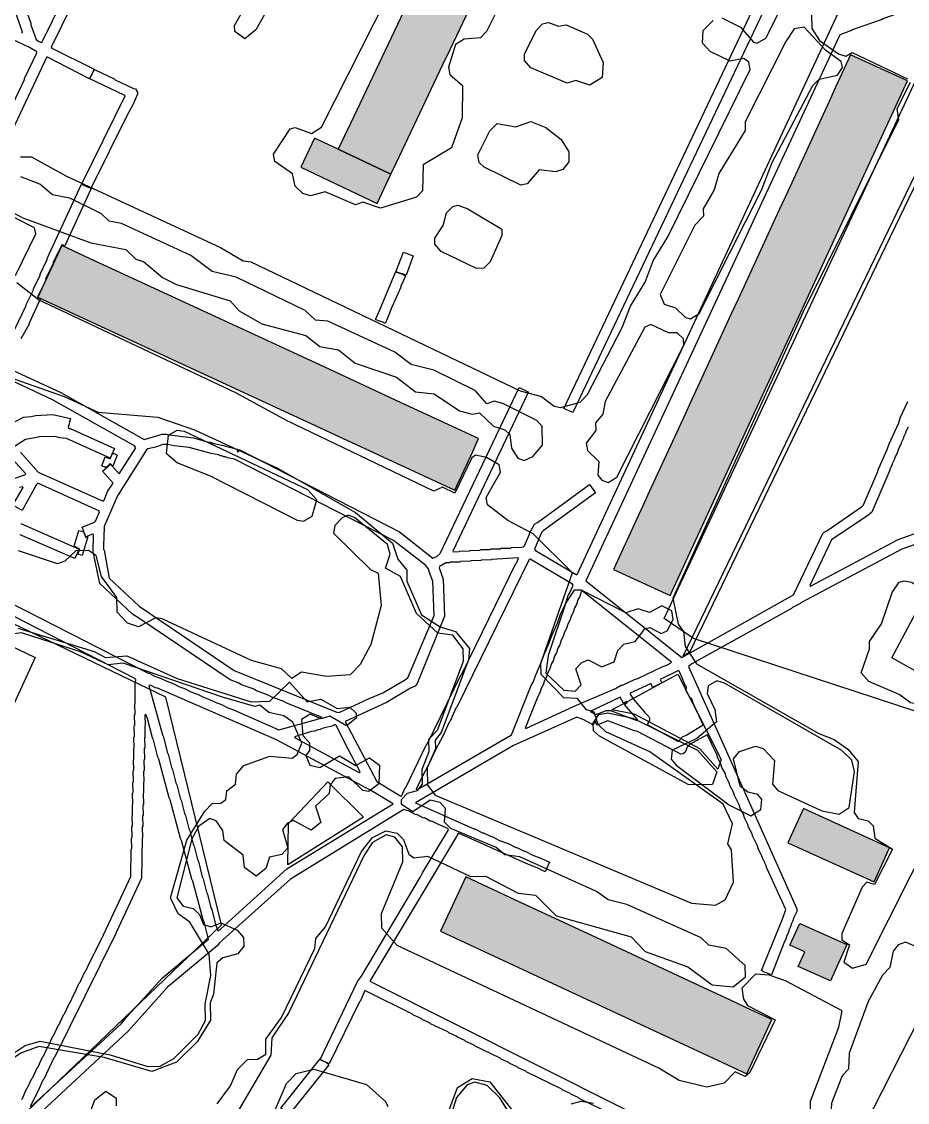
# Model space of a CAD drawing. Extents: x 1764 to 2708, y -3066 to -2278.
# Drawn here: x 2324.5 to 2502.2, y -2846.7 to -2629.7 of the extents above; entities that cross this region are included whole.
import ezdxf

# ---------------------------------------------------------------- set-up
doc = ezdxf.new("R2010")
doc.units = 0
for name, color, linetype in [('DOR_DOROZHKA', 40, 'CONTINUOUS'), ('DOR_LESTNICA', 6, 'CONTINUOUS'), ('DOR_TROPA_GRUNT', 42, 'CONTINUOUS'), ('PL_DETSKAYA', 1, 'CONTINUOUS'), ('ZDANIYA', 250, 'CONTINUOUS'), ('ZDANIYA_OSM_DOP', 250, 'CONTINUOUS'), ('ZDANIYA_OSM_DOP_ZALIVKA', 252, 'CONTINUOUS'), ('ZDANIYA_ZALIVKA', 251, 'CONTINUOUS'), ('ZEL_LES_DREVESNYE', 94, 'CONTINUOUS'), ('ZEL_SPUTNIK_DOP', 40, 'CONTINUOUS'), ('ZEL_YANDEX_SHEMA', 92, 'CONTINUOUS')]:
    doc.layers.add(name, color=color, linetype=linetype)

msp = doc.modelspace()

# ---------------------------------------------------------------- linework, layer by layer
at = {"layer": 'DOR_DOROZHKA'}
for points in [[(2323.862, -2623.386), (2326.302, -2630.038), (2326.308, -2630.338), (2327.371, -2633.318), (2327.879, -2633.707), (2328.484, -2633.895), (2349.886, -2590.327), (2346.548, -2588.595), (2342.81, -2586.872), (2342.606, -2586.676), (2338.666, -2584.858), (2338.462, -2584.662), (2334.522, -2582.843), (2334.318, -2582.647), (2330.378, -2580.828), (2330.174, -2580.633), (2306.018, -2568.93)], [(2321.743, -2699.268), (2332.35, -2704.15), (2349.056, -2713.606), (2352.635, -2712.531), (2353.535, -2712.512), (2353.637, -2712.61), (2358.954, -2713.3), (2361.671, -2714.043), (2362.373, -2714.129), (2362.778, -2714.32), (2364.988, -2714.775), (2365.392, -2714.966), (2367.805, -2715.516), (2367.711, -2715.818), (2367.818, -2716.116), (2368.107, -2715.61), (2400.268, -2732.148), (2406.981, -2737.411), (2407.873, -2736.992), (2408.463, -2736.479), (2424.275, -2703.133), (2425.994, -2703.997), (2426.099, -2704.195), (2410.955, -2736.027), (2411.057, -2736.125), (2412.257, -2736.1), (2412.355, -2735.998), (2414.355, -2735.956), (2414.453, -2735.854), (2416.453, -2735.812), (2416.551, -2735.71), (2418.451, -2735.671), (2418.549, -2735.568), (2420.549, -2735.527), (2420.647, -2735.425), (2422.647, -2735.383), (2422.745, -2735.281), (2424.745, -2735.239), (2425.143, -2735.131), (2425.339, -2734.927), (2426.391, -2732.603), (2426.387, -2732.403), (2427.349, -2730.582), (2427.943, -2730.27), (2438.389, -2722.648), (2439.625, -2724.323), (2429.079, -2731.947), (2428.785, -2732.253), (2427.354, -2735.585), (2427.56, -2735.881), (2435.765, -2740.712), (2435.965, -2740.708), (2502.991, -2596.438)], [(2324.442, -2631.978), (2324.639, -2631.874), (2315.915, -2606.943)], [(2336.64, -2622.019), (2330.405, -2634.855), (2330.509, -2635.053), (2338.899, -2639.18), (2339.001, -2639.278), (2338.041, -2641.199), (2329.544, -2636.774), (2316.033, -2665.37)], [(2503.329, -2627.046), (2497.468, -2629.069), (2497.173, -2629.276), (2491.312, -2631.299), (2491.016, -2631.505), (2488.632, -2632.355), (2437.692, -2741.973), (2456.923, -2757.379), (2479.372, -2744.805), (2485.218, -2732.477), (2485.512, -2732.171), (2486.008, -2731.96), (2493.01, -2727.112), (2493.402, -2726.703), (2496.264, -2720.04), (2496.26, -2719.84), (2498.173, -2715.598), (2498.55, -2714.49), (2500.462, -2710.248), (2500.839, -2709.14), (2502.275, -2706.008)], [(2322.065, -2647.535), (2325.038, -2641.37), (2325.033, -2641.17), (2327.527, -2636.016), (2327.523, -2635.816), (2326.004, -2634.947), (2319.133, -2631.689)], [(2322.218, -2693.255), (2325.383, -2686.686), (2325.378, -2686.486), (2326.818, -2683.555), (2326.814, -2683.355), (2328.158, -2680.625), (2328.153, -2680.425), (2329.593, -2677.494), (2329.589, -2677.294), (2336.481, -2662.342), (2338.4, -2663.203), (2333.137, -2674.718), (2332.633, -2674.529), (2332.435, -2674.633), (2330.806, -2678.069), (2330.81, -2678.269), (2329.274, -2681.402), (2329.279, -2681.602), (2327.647, -2684.938), (2327.751, -2685.136), (2328.256, -2685.325), (2325.958, -2690.276), (2325.962, -2690.476), (2324.322, -2693.412)], [(2324.196, -2716.126), (2327.782, -2720.153), (2340.81, -2725.984), (2341.006, -2725.78), (2341.67, -2724.065), (2342.835, -2722.34), (2340.685, -2719.984), (2342.255, -2718.55), (2343.997, -2720.515), (2347.389, -2715.242), (2347.081, -2714.848), (2330.781, -2705.683), (2319.668, -2700.512)], [(2321.287, -2710.984), (2324.85, -2709.109), (2326.348, -2708.977), (2327.244, -2708.758), (2330.742, -2708.585), (2334.261, -2709.412), (2333.798, -2711.223), (2333.903, -2711.421), (2334.203, -2711.415), (2343.091, -2715.431), (2342.23, -2717.35), (2333.444, -2713.432), (2332.14, -2713.259), (2331.134, -2712.979), (2327.933, -2713.046), (2327.835, -2713.148), (2325.244, -2713.603), (2322.479, -2715.361)], [(2502.381, -2711.108), (2501.9, -2712.019), (2501.904, -2712.219), (2501.423, -2713.129), (2501.427, -2713.329), (2500.946, -2714.24), (2500.95, -2714.44), (2500.469, -2715.35), (2500.092, -2716.459), (2499.61, -2717.369), (2499.615, -2717.569), (2499.133, -2718.48), (2499.137, -2718.68), (2498.656, -2719.59), (2498.66, -2719.79), (2495.033, -2728.17), (2494.248, -2728.887), (2486.945, -2733.742), (2482.635, -2742.936), (2482.737, -2743.034), (2500.35, -2733.662), (2547.92, -2716.662)], [(2320.423, -2722.307), (2325.092, -2720.709), (2325.288, -2720.505), (2322.625, -2717.559)], [(2547.966, -2718.862), (2501.092, -2735.648), (2480.806, -2746.376), (2480.61, -2746.58), (2479.124, -2747.312), (2478.928, -2747.516), (2458.95, -2758.638), (2458.261, -2759.152), (2479.986, -2807.824), (2479.997, -2808.324), (2479.422, -2809.537), (2479.236, -2810.241), (2478.947, -2810.747), (2478.761, -2811.452), (2478.472, -2811.958), (2478.286, -2812.662), (2477.997, -2813.168), (2477.811, -2813.873), (2477.522, -2814.379), (2474.959, -2821.036), (2473.347, -2820.469), (2472.94, -2820.177), (2477.224, -2809.683), (2477.788, -2807.97), (2474.013, -2799.645), (2473.798, -2798.949), (2473.173, -2797.761), (2472.958, -2797.065), (2472.333, -2795.878), (2472.119, -2795.182), (2471.179, -2793.3), (2470.964, -2792.605), (2470.339, -2791.417), (2470.125, -2790.721), (2469.5, -2789.534), (2469.285, -2788.838), (2468.66, -2787.65), (2468.445, -2786.954), (2467.506, -2785.073), (2467.291, -2784.377), (2466.666, -2783.189), (2466.451, -2782.494), (2465.826, -2781.306), (2465.612, -2780.61), (2464.987, -2779.423), (2464.772, -2778.727), (2464.147, -2777.539), (2463.932, -2776.843), (2462.993, -2774.962), (2462.778, -2774.266), (2462.049, -2772.88), (2458.488, -2774.856), (2457.998, -2775.366), (2457.619, -2776.375), (2457.225, -2776.683), (2456.728, -2776.793), (2447.927, -2772.175), (2447.425, -2772.085), (2442.081, -2770.095), (2439.897, -2770.941), (2439.578, -2770.047), (2439.095, -2770.858), (2437.274, -2769.895), (2435.861, -2769.325), (2423.173, -2774.992), (2403.503, -2786.508), (2415.219, -2791.766), (2415.419, -2791.762), (2416.936, -2792.531), (2417.136, -2792.527), (2418.652, -2793.296), (2418.852, -2793.291), (2420.369, -2794.06), (2422.084, -2794.725), (2423.601, -2795.493), (2423.801, -2795.489), (2425.317, -2796.258), (2425.517, -2796.254), (2427.034, -2797.023), (2428.749, -2797.687), (2430.366, -2798.454), (2429.505, -2800.373), (2427.889, -2799.606), (2426.174, -2798.942), (2412.135, -2792.631), (2394.345, -2822.317), (2461.886, -2856.226)], [(2287.337, -2728.6), (2349.834, -2760.514), (2350.034, -2760.509), (2351.147, -2761.087), (2352.457, -2761.559), (2353.57, -2762.137), (2354.88, -2762.61), (2355.993, -2763.187), (2357.303, -2763.66), (2358.416, -2764.237), (2359.727, -2764.71), (2360.839, -2765.287), (2362.15, -2765.76), (2363.262, -2766.337), (2364.573, -2766.81), (2365.685, -2767.387), (2366.996, -2767.86), (2376.084, -2771.872), (2383.645, -2769.813), (2384.737, -2769.39), (2377.674, -2766.536), (2376.965, -2766.151), (2374.646, -2765.299), (2373.938, -2764.913), (2371.619, -2764.061), (2370.911, -2763.676), (2368.592, -2762.824), (2367.883, -2762.438), (2366.271, -2761.872), (2348.002, -2749.446), (2346.686, -2748.673), (2340.154, -2742.506), (2338.82, -2736.131), (2338.849, -2732.729), (2338.647, -2732.633), (2337.358, -2733.16), (2336.616, -2731.174), (2339.097, -2730.222), (2339.293, -2730.018), (2340.053, -2728.101), (2339.949, -2727.903), (2327.829, -2722.453), (2327.629, -2722.457), (2327.434, -2722.662), (2324.54, -2727.824), (2322.717, -2726.762), (2324.744, -2723.218), (2324.642, -2723.12), (2324.044, -2723.232)], [(2324.294, -2730.431), (2336.007, -2735.589), (2335.147, -2737.508), (2324.142, -2732.735)], [(2324.405, -2846.087), (2324.601, -2845.883), (2325.462, -2843.964), (2325.657, -2843.76), (2326.518, -2841.841), (2326.714, -2841.637), (2327.574, -2839.718), (2327.77, -2839.514), (2328.63, -2837.595), (2328.826, -2837.39), (2329.687, -2835.472), (2329.882, -2835.267), (2330.743, -2833.348), (2330.939, -2833.144), (2331.799, -2831.225), (2331.995, -2831.021), (2332.855, -2829.102), (2333.051, -2828.898), (2333.912, -2826.979), (2334.108, -2826.775), (2334.968, -2824.856), (2335.164, -2824.652), (2336.024, -2822.733), (2336.22, -2822.529), (2337.081, -2820.61), (2337.276, -2820.406), (2338.137, -2818.487), (2340.445, -2814.036), (2346.383, -2801.306), (2346.468, -2795.802), (2346.566, -2795.7), (2346.522, -2793.599), (2346.62, -2793.497), (2346.574, -2791.297), (2346.672, -2791.195), (2346.628, -2789.095), (2346.726, -2788.993), (2346.682, -2786.893), (2346.78, -2786.791), (2346.734, -2784.59), (2346.832, -2784.488), (2346.789, -2782.388), (2346.887, -2782.286), (2346.841, -2780.086), (2346.939, -2779.984), (2346.895, -2777.884), (2346.993, -2777.782), (2346.947, -2775.581), (2347.045, -2775.479), (2347.001, -2773.379), (2347.099, -2773.277), (2347.053, -2771.077), (2347.151, -2770.975), (2347.107, -2768.875), (2347.205, -2768.773), (2347.161, -2766.672), (2347.259, -2766.57), (2347.267, -2762.168), (2347.365, -2762.066), (2347.359, -2761.766), (2347.155, -2761.57), (2305.589, -2740.226)], [(2326.239, -2847.65), (2344.398, -2830.863), (2345.667, -2829.335), (2352.711, -2821.685), (2361.953, -2813.888), (2361.08, -2810.404), (2360.872, -2810.009), (2358.809, -2802.248), (2358.6, -2801.852), (2356.538, -2794.091), (2356.329, -2793.695), (2354.266, -2785.934), (2354.058, -2785.538), (2351.995, -2777.777), (2351.787, -2777.381), (2350.914, -2773.898), (2350.705, -2773.502), (2349.724, -2769.621), (2349.407, -2768.827), (2349.209, -2768.931), (2349.253, -2771.031), (2349.155, -2771.133), (2349.201, -2773.333), (2349.103, -2773.435), (2349.147, -2775.536), (2349.049, -2775.638), (2349.095, -2777.838), (2348.997, -2777.94), (2349.041, -2780.04), (2348.943, -2780.142), (2348.989, -2782.342), (2348.891, -2782.444), (2348.935, -2784.545), (2348.837, -2784.647), (2348.883, -2786.847), (2348.785, -2786.949), (2348.828, -2789.049), (2348.731, -2789.151), (2348.774, -2791.251), (2348.676, -2791.353), (2348.722, -2793.554), (2348.624, -2793.656), (2348.491, -2801.662), (2343.416, -2812.574), (2343.325, -2812.976), (2343.129, -2813.18), (2331.131, -2837.543), (2330.935, -2837.747), (2328.922, -2841.991), (2328.726, -2842.195), (2327.77, -2844.316), (2326.135, -2847.452)], [(2443.23, -2849.211), (2436.357, -2845.853), (2436.153, -2845.657), (2434.638, -2844.988), (2434.434, -2844.793), (2432.919, -2844.124), (2432.715, -2843.928), (2425.842, -2840.57), (2425.637, -2840.374), (2424.123, -2839.705), (2423.918, -2839.509), (2422.404, -2838.84), (2422.2, -2838.644), (2420.685, -2837.976), (2420.481, -2837.78), (2415.326, -2835.286), (2415.122, -2835.09), (2413.607, -2834.421), (2413.403, -2834.226), (2411.888, -2833.557), (2411.684, -2833.361), (2410.169, -2832.692), (2409.965, -2832.496), (2406.529, -2830.867), (2406.325, -2830.671), (2404.811, -2830.003), (2404.606, -2829.807), (2403.092, -2829.138), (2402.888, -2828.942), (2393.485, -2824.236), (2393.287, -2824.34), (2392.426, -2826.259), (2392.23, -2826.463), (2386.187, -2838.895), (2384.368, -2838.033), (2391.845, -2822.369), (2392.624, -2821.352), (2404.514, -2801.394), (2404.897, -2800.586), (2410.12, -2791.973), (2410.014, -2791.675), (2408.097, -2790.914), (2406.783, -2790.241), (2406.583, -2790.246), (2405.268, -2789.573), (2405.068, -2789.577), (2403.753, -2788.904), (2403.553, -2788.908), (2402.239, -2788.235), (2401.13, -2787.858), (2378.41, -2801.839), (2364.17, -2814.642), (2363.682, -2815.253), (2353.751, -2823.564), (2345.829, -2832.333), (2323.747, -2852.904)]]:
    msp.add_lwpolyline(points, dxfattribs=at)
for points in [[(2435.087, -2708.21), (2433.268, -2707.347), (2489.136, -2589.323), (2490.854, -2590.188), (2490.959, -2590.385)], [(2401.594, -2680.594), (2399.579, -2679.936), (2401.098, -2676.002), (2403.015, -2676.763)], [(2401.98, -2761.427), (2407.221, -2748.911), (2406.977, -2742.013), (2406.45, -2740.723), (2406.125, -2739.529), (2405.51, -2738.842), (2399.104, -2733.873), (2367.147, -2717.531), (2365.74, -2717.26), (2365.336, -2717.068), (2365.036, -2717.075), (2364.632, -2716.883), (2364.332, -2716.889), (2363.928, -2716.698), (2362.521, -2716.427), (2358.094, -2715.219), (2355.085, -2714.881), (2353.779, -2714.608), (2352.879, -2714.627), (2351.289, -2715.16), (2349.795, -2715.492), (2349.5, -2715.698), (2343.689, -2724.924), (2341.016, -2731.083), (2341.037, -2732.083), (2340.939, -2732.185), (2340.912, -2735.687), (2341.014, -2735.785), (2342.033, -2741.467), (2348.052, -2747.044), (2367.131, -2759.953), (2387.818, -2768.426), (2388.316, -2768.315), (2394.162, -2765.592), (2396.94, -2764.434), (2401.29, -2761.942)], [(2400.574, -2785.168), (2400.772, -2785.064), (2401.44, -2783.549), (2401.636, -2783.345), (2405.663, -2774.957), (2405.859, -2774.753), (2412.574, -2760.906), (2412.77, -2760.702), (2423.612, -2738.464), (2423.808, -2738.26), (2424.191, -2737.452), (2424.089, -2737.354), (2418.793, -2737.664), (2418.695, -2737.767), (2416.695, -2737.808), (2416.597, -2737.91), (2414.596, -2737.952), (2414.499, -2738.054), (2412.498, -2738.096), (2412.4, -2738.198), (2410.4, -2738.24), (2410.302, -2738.342), (2409.602, -2738.356), (2408.317, -2739.084), (2408.223, -2739.386), (2409.071, -2741.669), (2409.326, -2749.068), (2403.805, -2762.59), (2403.415, -2763.098), (2402.523, -2763.517), (2397.681, -2766.419), (2389.356, -2770.195), (2395.711, -2782.268)], [(2403.749, -2783.901), (2422.729, -2772.9), (2426.725, -2763.012), (2427.11, -2762.303), (2427.677, -2760.691), (2428.729, -2758.368), (2429.296, -2756.755), (2430.348, -2754.432), (2430.915, -2752.819), (2431.967, -2750.496), (2432.533, -2748.884), (2433.586, -2746.561), (2434.152, -2744.948), (2434.538, -2744.24), (2435.108, -2742.827), (2435.004, -2742.629), (2426.495, -2737.604), (2426.297, -2737.708), (2411.807, -2767.325), (2411.612, -2767.529), (2410.368, -2770.257), (2410.172, -2770.461), (2409.024, -2772.986), (2407.484, -2775.92), (2406.241, -2778.647), (2404.701, -2781.58), (2403.647, -2783.804)], [(2425.502, -2771.542), (2425.604, -2771.64), (2435.315, -2767.135), (2443.645, -2763.559), (2444.733, -2762.936), (2445.033, -2762.93), (2447.41, -2761.78), (2448.106, -2761.565), (2453.158, -2759.159), (2454.052, -2758.84), (2454.842, -2758.323), (2436.934, -2743.989), (2436.738, -2744.194), (2436.457, -2745.1), (2436.071, -2745.808), (2435.79, -2746.715), (2435.404, -2747.423), (2435.123, -2748.329), (2434.738, -2749.038), (2434.457, -2749.944), (2434.071, -2750.652), (2433.79, -2751.559), (2433.404, -2752.267), (2433.123, -2753.174), (2432.738, -2753.882), (2432.457, -2754.788), (2432.071, -2755.497), (2431.79, -2756.403), (2431.404, -2757.111), (2431.123, -2758.018), (2430.738, -2758.726), (2430.456, -2759.632), (2430.071, -2760.341), (2429.79, -2761.247), (2429.404, -2761.955), (2429.123, -2762.862), (2428.738, -2763.57), (2428.456, -2764.477), (2428.071, -2765.185)], [(2456.173, -2774.204), (2457.055, -2773.285), (2457.946, -2772.866), (2461.207, -2770.897), (2459.215, -2766.536), (2459, -2765.84), (2458.794, -2765.545), (2458.594, -2765.549), (2457.656, -2763.767), (2457.852, -2763.563), (2457.846, -2763.263), (2457.536, -2762.769), (2456.481, -2760.19), (2456.277, -2759.994), (2452.612, -2761.772), (2452.927, -2762.465), (2451.046, -2763.405), (2450.833, -2762.809), (2450.629, -2762.613), (2446.566, -2764.499), (2446.57, -2764.699), (2447.191, -2765.687), (2449.448, -2768.341), (2450.264, -2769.124), (2450.473, -2769.52), (2450.483, -2770.02), (2450, -2770.831)], [(2399.005, -2786.702), (2394.344, -2783.898), (2393.638, -2783.612), (2375.626, -2773.883), (2351.597, -2763.478), (2351.397, -2763.483), (2350.284, -2762.905), (2349.986, -2763.012), (2352.693, -2772.86), (2352.901, -2773.256), (2353.666, -2776.342), (2353.874, -2776.738), (2354.531, -2779.425), (2354.739, -2779.821), (2355.395, -2782.509), (2355.604, -2782.905), (2356.26, -2785.592), (2356.469, -2785.988), (2357.125, -2788.676), (2357.333, -2789.072), (2357.99, -2791.759), (2358.198, -2792.155), (2358.854, -2794.843), (2359.063, -2795.239), (2359.719, -2797.926), (2359.927, -2798.322), (2360.692, -2801.408), (2360.901, -2801.804), (2361.557, -2804.491), (2361.765, -2804.887), (2362.422, -2807.575), (2362.63, -2807.971), (2363.286, -2810.659), (2363.82, -2812.248), (2364.411, -2811.836), (2377.666, -2799.753)], [(2448.079, -2769.87), (2445.414, -2766.824), (2446.004, -2766.312), (2445.802, -2766.216), (2445.208, -2766.528), (2444.583, -2765.341), (2438.539, -2768.168), (2439.551, -2768.747), (2439.951, -2768.739), (2441.737, -2768.001), (2442.637, -2767.983), (2447.881, -2769.974)], [(2392.369, -2780.337), (2389.348, -2774.597), (2389.344, -2774.397), (2387.572, -2771.032), (2387.368, -2770.836), (2386.972, -2771.045), (2384.783, -2771.591), (2384.387, -2771.799), (2383.689, -2771.914), (2383.293, -2772.122), (2382.595, -2772.237), (2379.216, -2773.308), (2379.32, -2773.506), (2391.767, -2780.249), (2392.171, -2780.441)]]:
    msp.add_lwpolyline(points, close=True, dxfattribs=at)
at = {"layer": 'DOR_LESTNICA'}
for points in [[(2336.681, -2662.338), (2336.577, -2662.14), (2345.216, -2644.651), (2345.012, -2644.455), (2338.141, -2641.197), (2339.003, -2639.378), (2339.203, -2639.374), (2343.043, -2641.195), (2343.247, -2641.391), (2346.885, -2643.116), (2347.287, -2643.207), (2347.702, -2643.899), (2347.71, -2644.299), (2346.754, -2646.42), (2345.693, -2648.343), (2338.397, -2663.103)], [(2396.788, -2689.999), (2396.084, -2689.814), (2395.477, -2689.526), (2396.338, -2687.607), (2399.481, -2680.038), (2399.681, -2680.034), (2401.092, -2680.505), (2401.498, -2680.796), (2400.54, -2682.817), (2400.544, -2683.017), (2398.727, -2687.057), (2397.873, -2689.276), (2397.394, -2690.287)], [(2340.562, -2718.886), (2341.224, -2717.071), (2342.232, -2717.45), (2342.712, -2716.44), (2343.012, -2716.434), (2343.618, -2716.721), (2342.764, -2718.94), (2342.253, -2718.45), (2341.468, -2719.167), (2341.168, -2719.173)], [(2336.635, -2736.877), (2335.728, -2736.596), (2336.107, -2735.587), (2334.995, -2735.01), (2335.93, -2731.889), (2336.735, -2732.072), (2336.939, -2732.268), (2337.36, -2733.26), (2337.758, -2733.152)], [(2376.467, -2847.803), (2384.366, -2837.933), (2384.268, -2838.035), (2385.48, -2838.61), (2386.091, -2839.098), (2378.097, -2849.169)]]:
    msp.add_lwpolyline(points, close=True, dxfattribs=at)
at = {"layer": 'DOR_TROPA_GRUNT'}
msp.add_lwpolyline([(2511.824, -2645.778), (2458.502, -2756.346), (2457.217, -2757.073), (2510.92, -2645.597)], dxfattribs=at)
at = {"layer": 'PL_DETSKAYA'}
for points in [[(2509.361, -2738.064), (2514.947, -2734.246), (2526.708, -2740.417), (2514.348, -2765.943), (2499.062, -2757.423)], [(2456.105, -2760.698), (2458.119, -2764.64), (2461.769, -2771.777), (2464.86, -2777.823), (2464.148, -2779.805), (2460.578, -2775.673), (2457.688, -2774.159), (2449.422, -2769.781), (2447.464, -2768.757), (2442.88, -2767.887), (2446.167, -2766.107), (2452.024, -2762.924)], [(2442.08, -2768.499), (2447.117, -2769.514), (2449.025, -2770.46), (2457.254, -2774.559), (2460.1, -2775.974), (2463.984, -2780.306), (2463.07, -2782.866), (2458.329, -2782.887), (2440.391, -2773.142), (2439.202, -2772.073), (2439.158, -2770.525), (2439.542, -2769.924), (2440.266, -2768.777)], [(2385.884, -2782.347), (2393.061, -2789.408), (2377.877, -2798.946), (2377.993, -2790.685)]]:
    msp.add_lwpolyline(points, close=True, dxfattribs=at)
at = {"layer": 'ZDANIYA'}
for points in [[(2402.946, -2623.762), (2397.978, -2634.255), (2390.441, -2650.177), (2389.274, -2652.641), (2387.99, -2655.354), (2398.569, -2660.362), (2399.681, -2658.013), (2400.889, -2655.461), (2409.006, -2638.314), (2410.485, -2635.19), (2418.603, -2618.043), (2420.06, -2614.964), (2421.718, -2611.462), (2411.139, -2606.454), (2410.052, -2608.75), (2408.998, -2610.976)], [(2485.246, -2648.475), (2478.986, -2662.066), (2477.657, -2664.952), (2476.424, -2667.629), (2469.423, -2682.831), (2468.156, -2685.582), (2466.861, -2688.393), (2460.164, -2702.936), (2458.825, -2705.842), (2457.602, -2708.498), (2450.405, -2724.125), (2449.124, -2726.906), (2447.843, -2729.687), (2443.229, -2739.706), (2454.611, -2744.948), (2502.193, -2641.625), (2490.814, -2636.384), (2487.808, -2642.912), (2486.511, -2645.728)], [(2395.795, -2666.221), (2398.569, -2660.362), (2387.99, -2655.354), (2383.252, -2653.111), (2380.478, -2658.97)], [(2332.496, -2674.675), (2327.712, -2685.008), (2411.383, -2723.75), (2415.044, -2715.844), (2416.167, -2713.418), (2405.842, -2708.637), (2400.482, -2706.155), (2385.281, -2699.116), (2379.921, -2696.635), (2364.308, -2689.405), (2358.948, -2686.923), (2343.411, -2679.729), (2338.051, -2677.247)], [(2481.348, -2787.695), (2479.897, -2790.888), (2478.238, -2794.539), (2495.529, -2802.397), (2498.639, -2795.553)], [(2422.285, -2805.452), (2413.599, -2801.404), (2408.528, -2812.285), (2469.954, -2840.913), (2475.026, -2830.03), (2469.678, -2827.538), (2466.552, -2826.081), (2463.203, -2824.52), (2449.199, -2817.994), (2445.922, -2816.467), (2442.725, -2814.977), (2428.759, -2808.469), (2425.466, -2806.934)]]:
    msp.add_lwpolyline(points, close=True, dxfattribs=at)
at = {"layer": 'ZDANIYA_OSM_DOP'}
msp.add_lwpolyline([(2478.641, -2815.101), (2480.594, -2810.737), (2490.032, -2814.947), (2486.757, -2822.261), (2480.309, -2819.376), (2481.626, -2816.438)], close=True, dxfattribs=at)
at = {"layer": 'ZDANIYA_OSM_DOP_ZALIVKA'}
for points in [[(2478.71, -2814.947), (2490.032, -2814.947), (2480.594, -2810.737)], [(2478.641, -2815.101), (2489.964, -2815.101), (2478.71, -2814.947), (2490.032, -2814.947)], [(2481.626, -2816.438), (2489.365, -2816.438), (2478.642, -2815.101), (2489.964, -2815.101)], [(2480.309, -2819.376), (2488.049, -2819.376), (2481.626, -2816.438), (2489.365, -2816.438)], [(2486.756, -2822.261), (2486.757, -2822.261), (2480.309, -2819.376), (2488.049, -2819.376)]]:
    msp.add_solid(points, dxfattribs=at)
at = {"layer": 'ZDANIYA_ZALIVKA'}
for points in [[(2397.978, -2634.255), (2410.928, -2634.255), (2402.946, -2623.762), (2415.895, -2623.762)], [(2396.057, -2638.314), (2409.006, -2638.314), (2397.535, -2635.19), (2410.485, -2635.19)], [(2397.535, -2635.19), (2410.485, -2635.19), (2397.978, -2634.255), (2410.928, -2634.255)], [(2488.401, -2641.625), (2502.193, -2641.625), (2490.814, -2636.384)], [(2390.441, -2650.177), (2403.39, -2650.177), (2396.057, -2638.314), (2409.006, -2638.314)], [(2487.808, -2642.912), (2501.6, -2642.912), (2488.401, -2641.625), (2502.193, -2641.625)], [(2486.511, -2645.728), (2500.303, -2645.728), (2487.808, -2642.912), (2501.6, -2642.912)], [(2485.246, -2648.475), (2499.038, -2648.475), (2486.511, -2645.728), (2500.303, -2645.728)], [(2478.986, -2662.066), (2492.78, -2662.066), (2485.246, -2648.475), (2499.038, -2648.475)], [(2389.274, -2652.641), (2402.224, -2652.641), (2390.441, -2650.177), (2403.39, -2650.177)], [(2382.19, -2655.354), (2387.99, -2655.354), (2383.252, -2653.111)], [(2387.99, -2655.354), (2400.94, -2655.354), (2389.274, -2652.641), (2402.224, -2652.641)], [(2380.478, -2658.97), (2395.629, -2658.97), (2382.19, -2655.354), (2387.99, -2655.354)], [(2388.216, -2655.461), (2400.889, -2655.461), (2387.99, -2655.354), (2400.94, -2655.354)], [(2393.607, -2658.013), (2399.681, -2658.013), (2388.216, -2655.461), (2400.889, -2655.461)], [(2383.418, -2660.362), (2398.569, -2660.362), (2380.478, -2658.97), (2395.629, -2658.97)], [(2398.569, -2660.362), (2398.569, -2660.362), (2393.607, -2658.013), (2399.681, -2658.013)], [(2395.795, -2666.221), (2395.795, -2666.221), (2383.418, -2660.362), (2398.569, -2660.362)], [(2477.657, -2664.952), (2491.451, -2664.952), (2478.986, -2662.066), (2492.78, -2662.066)], [(2476.424, -2667.629), (2490.218, -2667.629), (2477.657, -2664.952), (2491.451, -2664.952)], [(2469.423, -2682.831), (2483.217, -2682.831), (2476.424, -2667.629), (2490.218, -2667.629)], [(2331.305, -2677.247), (2338.051, -2677.247), (2332.496, -2674.675)], [(2330.156, -2679.729), (2343.411, -2679.729), (2331.305, -2677.247), (2338.051, -2677.247)], [(2327.712, -2685.008), (2354.812, -2685.008), (2330.156, -2679.729), (2343.411, -2679.729)], [(2468.156, -2685.582), (2481.95, -2685.582), (2469.423, -2682.831), (2483.217, -2682.831)], [(2331.848, -2686.923), (2358.948, -2686.923), (2327.712, -2685.008), (2354.812, -2685.008)], [(2466.861, -2688.393), (2480.656, -2688.393), (2468.156, -2685.582), (2481.95, -2685.582)], [(2337.208, -2689.405), (2364.308, -2689.405), (2331.848, -2686.923), (2358.948, -2686.923)], [(2352.823, -2696.635), (2379.921, -2696.635), (2337.208, -2689.405), (2364.308, -2689.405)], [(2460.164, -2702.936), (2473.958, -2702.936), (2466.861, -2688.393), (2480.656, -2688.393)], [(2358.181, -2699.116), (2385.281, -2699.116), (2352.823, -2696.635), (2379.921, -2696.635)], [(2373.383, -2706.155), (2400.482, -2706.155), (2358.181, -2699.116), (2385.281, -2699.116)], [(2458.825, -2705.842), (2472.62, -2705.842), (2460.164, -2702.936), (2473.958, -2702.936)], [(2378.743, -2708.637), (2405.842, -2708.637), (2373.383, -2706.155), (2400.482, -2706.155)], [(2457.602, -2708.498), (2471.397, -2708.498), (2458.825, -2705.842), (2472.62, -2705.842)], [(2389.069, -2713.418), (2416.167, -2713.418), (2378.743, -2708.637), (2405.842, -2708.637)], [(2450.405, -2724.125), (2464.2, -2724.125), (2457.602, -2708.498), (2471.397, -2708.498)], [(2394.308, -2715.844), (2415.044, -2715.844), (2389.069, -2713.418), (2416.167, -2713.418)], [(2411.383, -2723.75), (2411.383, -2723.75), (2394.308, -2715.844), (2415.044, -2715.844)], [(2449.124, -2726.906), (2462.92, -2726.906), (2450.405, -2724.125), (2464.2, -2724.125)], [(2447.843, -2729.687), (2461.639, -2729.687), (2449.124, -2726.906), (2462.92, -2726.906)], [(2443.229, -2739.706), (2457.025, -2739.706), (2447.843, -2729.687), (2461.639, -2729.687)], [(2454.611, -2744.948), (2454.611, -2744.948), (2443.229, -2739.706), (2457.025, -2739.706)], [(2479.897, -2790.888), (2488.374, -2790.888), (2481.348, -2787.695)], [(2478.238, -2794.539), (2496.408, -2794.539), (2479.897, -2790.888), (2488.374, -2790.888)], [(2480.469, -2795.553), (2498.639, -2795.553), (2478.238, -2794.539), (2496.408, -2794.539)], [(2495.529, -2802.397), (2495.529, -2802.397), (2480.469, -2795.553), (2498.639, -2795.553)], [(2411.712, -2805.452), (2422.285, -2805.452), (2413.599, -2801.404)], [(2410.306, -2808.469), (2428.759, -2808.469), (2411.022, -2806.934), (2425.466, -2806.934)], [(2411.022, -2806.934), (2425.466, -2806.934), (2411.712, -2805.452), (2422.285, -2805.452)], [(2408.528, -2812.285), (2436.948, -2812.285), (2410.306, -2808.469), (2428.759, -2808.469)], [(2414.304, -2814.977), (2442.725, -2814.977), (2408.528, -2812.285), (2436.948, -2812.285)], [(2417.501, -2816.467), (2445.922, -2816.467), (2414.304, -2814.977), (2442.725, -2814.977)], [(2420.778, -2817.994), (2449.199, -2817.994), (2417.501, -2816.467), (2445.922, -2816.467)], [(2434.78, -2824.52), (2463.203, -2824.52), (2420.778, -2817.994), (2449.199, -2817.994)], [(2438.13, -2826.081), (2466.552, -2826.081), (2434.78, -2824.52), (2463.203, -2824.52)], [(2441.256, -2827.538), (2469.678, -2827.538), (2438.13, -2826.081), (2466.552, -2826.081)], [(2446.603, -2830.03), (2475.026, -2830.03), (2441.256, -2827.538), (2469.678, -2827.538)], [(2469.954, -2840.913), (2469.954, -2840.913), (2446.603, -2830.03), (2475.026, -2830.03)]]:
    msp.add_solid(points, dxfattribs=at)
at = {"layer": 'ZEL_LES_DREVESNYE'}
for points in [[(2504.353, -2598.383), (2534.063, -2614.788), (2523.058, -2635.862), (2530.513, -2639.771), (2522.929, -2655.29), (2612.181, -2697.191), (2620.408, -2679.401), (2629.764, -2683.701), (2622.93, -2696.937), (2598.654, -2705.895), (2572.731, -2703.24), (2564.009, -2711.689), (2532.512, -2777.548), (2459.305, -2753.562), (2453.362, -2749.519), (2509.78, -2628.912), (2493.852, -2621.716)], [(2310.256, -2749.251), (2327.148, -2757.339), (2280.507, -2859.12), (2304.149, -2868.901), (2364.544, -2811.022), (2353.36, -2765.305), (2313.594, -2746.168), (2312.732, -2745.856)]]:
    msp.add_lwpolyline(points, close=True, dxfattribs=at)
at = {"layer": 'ZEL_SPUTNIK_DOP'}
for points in [[(2464.95, -2628.947), (2468.742, -2630.869), (2471.305, -2633.817), (2472.06, -2634.051), (2473.789, -2633.015), (2488.68, -2603.439)], [(2420.853, -2625.365), (2417.733, -2631.683), (2416.509, -2632.959), (2413.264, -2633.277), (2411.535, -2634.313), (2410.129, -2638.845), (2410.41, -2640.34), (2412.957, -2642.538), (2412.843, -2649.044), (2410.718, -2655.091), (2405.035, -2658.461), (2404.894, -2663.717), (2403.67, -2664.993), (2396.462, -2667.144), (2392.935, -2665.967), (2391.446, -2666.499), (2385.388, -2663.873), (2382.403, -2664.686), (2380.893, -2664.217), (2379.361, -2662.749), (2378.809, -2660.259), (2375.257, -2657.832), (2374.975, -2656.337), (2378.371, -2651.263), (2379.366, -2650.993), (2382.643, -2652.175), (2384.617, -2650.883), (2405.997, -2608.666)], [(2374.589, -2625.829), (2371.454, -2631.398), (2369.24, -2633.195), (2367.209, -2631.736), (2367.183, -2630.486), (2370.318, -2624.918)], [(2324.211, -2656.895), (2326.462, -2656.848), (2333.295, -2660.708), (2364.361, -2675.068), (2368.918, -2677.724), (2370.424, -2677.943), (2424.491, -2703.828), (2428.767, -2704.99), (2431.309, -2706.938), (2432.564, -2707.162), (2436.544, -2706.078), (2438.012, -2704.547), (2444.986, -2691.145), (2446.648, -2686.858), (2449.549, -2682.045), (2451.211, -2677.758), (2454.112, -2672.945), (2470.669, -2639.333), (2470.388, -2637.838), (2469.372, -2637.109), (2466.633, -2637.666), (2462.591, -2635.75), (2461.054, -2634.031), (2461.252, -2631.526), (2463.21, -2629.484)], [(2316.117, -2664.568), (2324.717, -2669.141), (2338.327, -2674.11), (2345.359, -2675.464), (2347.401, -2677.422), (2348.912, -2677.891), (2352.73, -2681.063), (2355.511, -2682.506), (2366.335, -2685.782), (2368.127, -2687.745), (2372.684, -2690.402), (2381.487, -2692.719), (2384.284, -2694.912), (2388.05, -2695.584), (2391.358, -2698.266), (2399.671, -2701.095), (2403.484, -2704.017), (2407.245, -2704.438), (2412.318, -2707.834), (2414.834, -2708.532), (2416.329, -2708.251), (2419.136, -2710.944), (2421.402, -2711.647), (2422.423, -2712.626), (2422.73, -2715.371), (2424.022, -2717.345), (2425.283, -2717.819), (2427.017, -2717.032), (2428.97, -2714.741), (2428.892, -2710.99), (2427.866, -2709.761), (2421.042, -2706.402), (2419.282, -2705.938), (2417.792, -2706.469), (2415.485, -2703.766), (2407.145, -2699.688), (2402.619, -2698.532), (2399.317, -2696.099), (2385.93, -2689.875), (2383.425, -2689.677), (2381.383, -2687.719), (2367.486, -2681.005), (2362.709, -2679.854), (2358.391, -2676.693), (2344.5, -2670.229), (2341.989, -2669.781), (2340.458, -2668.312), (2334.139, -2665.193), (2330.623, -2664.516), (2328.076, -2662.318), (2324.295, -2660.896)], [(2363.693, -2846.918), (2366.37, -2843.361), (2367.802, -2840.079), (2369.761, -2838.037), (2371.761, -2837.996), (2373.49, -2836.959), (2373.428, -2833.959), (2376.589, -2829.641), (2383.303, -2815.744), (2383.511, -2813.738), (2385.464, -2811.447), (2392.652, -2796.289), (2394.845, -2793.492), (2397.569, -2792.184), (2399.83, -2792.638), (2401.106, -2793.862), (2402.168, -2796.841), (2403.184, -2797.57), (2405.929, -2797.263), (2414.518, -2801.336), (2417.519, -2801.273), (2424.092, -2804.638), (2427.603, -2805.065), (2431.692, -2809.232), (2446.787, -2813.419), (2449.599, -2816.362), (2458.168, -2819.435), (2462.996, -2823.086), (2467.257, -2823.497), (2469.715, -2821.445), (2469.669, -2819.195), (2465.845, -2815.773), (2462.329, -2815.096), (2460.798, -2813.627), (2445.901, -2806.934), (2442.13, -2806.012), (2439.843, -2804.309), (2424.441, -2797.377), (2421.43, -2796.939), (2419.649, -2795.476), (2410.565, -2791.663), (2409.289, -2790.439), (2409.481, -2787.684), (2408.455, -2786.455), (2406.444, -2785.996), (2402.991, -2788.319), (2400.71, -2786.866), (2400.689, -2785.866), (2401.913, -2784.59), (2403.903, -2784.048), (2404.877, -2782.777), (2404.814, -2779.777), (2406.241, -2776.246), (2406.189, -2773.745), (2407.903, -2771.959), (2413.116, -2758.093), (2413.064, -2755.593), (2411.006, -2752.884), (2407.996, -2752.447), (2403.662, -2748.535), (2400.505, -2741.097), (2397.469, -2739.41), (2398.411, -2736.639), (2397.87, -2734.649), (2391.254, -2729.284), (2389.994, -2728.81), (2388.754, -2729.336), (2387.285, -2730.868), (2387.067, -2732.373), (2394.474, -2739.722), (2395.989, -2740.441), (2396.625, -2746.931), (2394.537, -2754.729), (2392.37, -2758.776), (2390.411, -2760.818), (2385.666, -2761.167), (2380.645, -2760.271), (2378.671, -2761.563), (2376.629, -2759.605), (2370.592, -2757.98), (2352.658, -2749.599), (2351.403, -2749.375), (2347.939, -2751.198), (2345.674, -2750.495), (2343.627, -2748.287), (2343.564, -2745.287), (2340.475, -2741.099), (2339.386, -2736.869), (2337.865, -2735.901), (2335.365, -2735.953), (2333.157, -2738), (2331.667, -2738.531), (2323.859, -2735.943)], [(2323.682, -2751.454), (2339.038, -2756.136), (2341.314, -2757.34), (2345.559, -2757.001), (2355.659, -2761.543), (2370.514, -2766.235), (2374.265, -2766.157), (2378.187, -2762.323), (2381.77, -2766.251), (2384.51, -2765.693), (2387.802, -2767.626), (2390.297, -2767.323), (2391.573, -2768.547), (2391.594, -2769.548), (2389.625, -2771.089), (2386.333, -2769.157), (2384.594, -2769.694), (2382.323, -2768.74), (2380.593, -2769.777), (2380.911, -2773.022), (2382.192, -2774.496), (2382.224, -2775.996), (2381.495, -2777.012), (2382.286, -2778.996), (2384.297, -2779.455), (2388.25, -2777.121), (2391.542, -2779.053), (2394.261, -2777.496), (2396.293, -2778.954), (2396.121, -2782.71), (2394.152, -2784.252), (2392.897, -2784.028), (2390.089, -2781.335), (2387.344, -2781.642), (2386.37, -2782.913), (2386.157, -2784.669), (2383.458, -2787.226), (2384.526, -2790.455), (2382.557, -2791.997), (2379.016, -2790.07), (2377.776, -2790.596), (2376.802, -2791.867), (2377.88, -2795.597), (2376.656, -2796.873), (2374.166, -2797.425), (2373.463, -2799.691), (2371.494, -2801.233), (2369.208, -2799.529), (2368.906, -2797.034), (2365.093, -2794.112), (2364.801, -2792.118), (2363.509, -2790.143), (2362.249, -2789.67), (2360.03, -2791.217), (2358.582, -2793.748), (2355.577, -2805.567), (2356.863, -2807.291), (2358.874, -2807.749), (2360.15, -2808.973), (2360.942, -2810.958), (2362.452, -2811.426), (2364.437, -2810.634), (2367.718, -2812.067), (2369, -2813.541), (2369.036, -2815.291), (2367.817, -2816.817), (2364.833, -2817.63), (2363.604, -2818.656), (2362.984, -2824.922), (2362.27, -2826.688), (2362.343, -2830.188), (2359.682, -2834.496), (2355.515, -2838.585), (2350.551, -2840.439), (2340.988, -2837.637), (2327.935, -2835.408), (2324.461, -2836.731), (2312.121, -2844.742)], [(2423.036, -2849.933), (2420.447, -2845.735), (2417.895, -2843.287), (2415.379, -2842.589), (2413.889, -2843.12), (2411.691, -2845.667), (2410.754, -2848.688)], [(2336.795, -2852.482), (2339.165, -2846.179), (2341.379, -2844.382), (2343.41, -2845.841), (2343.442, -2847.341)]]:
    msp.add_lwpolyline(points, dxfattribs=at)
for points in [[(2427.734, -2631.474), (2428.958, -2630.198), (2430.203, -2629.922), (2432.218, -2630.63), (2433.713, -2630.349), (2438.005, -2632.261), (2439.026, -2633.24), (2441.125, -2637.948), (2440.938, -2640.954), (2438.469, -2642.506), (2435.698, -2641.563), (2433.958, -2642.1), (2426.64, -2639.001), (2425.359, -2637.527), (2425.333, -2636.277)], [(2481.498, -2630.853), (2479.503, -2631.145), (2477.805, -2633.682), (2469.638, -2649.86), (2469.675, -2651.61), (2464.352, -2660.225), (2463.419, -2663.496), (2461.247, -2667.294), (2461.279, -2668.794), (2459.565, -2670.58), (2452.601, -2684.483), (2453.393, -2686.467), (2455.659, -2687.17), (2457.701, -2689.129), (2458.706, -2689.358), (2460.435, -2688.321), (2472.925, -2663.548), (2475.061, -2658.001), (2483.243, -2642.573), (2484.467, -2641.296), (2488.202, -2640.468), (2489.171, -2638.947), (2488.895, -2637.702), (2485.847, -2635.515)], [(2415.999, -2656.482), (2418.4, -2651.679), (2419.869, -2650.148), (2423.635, -2650.82), (2426.614, -2649.757), (2429.641, -2650.944), (2432.693, -2653.382), (2434.245, -2655.851), (2434.287, -2657.851), (2433.068, -2659.377), (2431.578, -2659.908), (2428.318, -2659.476), (2425.875, -2662.279), (2424.63, -2662.555), (2417.301, -2658.956), (2416.28, -2657.976)], [(2410.963, -2666.842), (2411.957, -2666.571), (2413.973, -2667.279), (2420.812, -2671.389), (2420.838, -2672.639), (2418.448, -2677.941), (2417.224, -2679.218), (2415.724, -2679.249), (2408.65, -2675.895), (2407.369, -2674.421), (2407.343, -2673.17), (2409.041, -2670.634), (2409.739, -2668.118)], [(2456.013, -2692.165), (2454.263, -2692.202), (2450.726, -2690.525), (2449.487, -2691.051), (2441.544, -2705.974), (2441.096, -2708.485), (2439.632, -2710.266), (2439.664, -2711.766), (2437.716, -2714.308), (2437.997, -2715.803), (2440.294, -2718.006), (2440.101, -2720.762), (2440.872, -2721.746), (2442.133, -2722.22), (2443.862, -2721.183), (2457.316, -2694.639), (2457.29, -2693.389)], [(2353.892, -2712.805), (2353.465, -2716.316), (2355.757, -2718.269), (2362.315, -2720.883), (2379.759, -2729.774), (2381.014, -2729.998), (2382.743, -2728.962), (2383.676, -2725.69), (2381.884, -2723.727), (2357.127, -2711.987), (2355.621, -2711.768)], [(2454.926, -2747.966), (2452.905, -2747.008), (2450.431, -2748.31), (2448.165, -2747.607), (2445.681, -2748.409), (2436.831, -2743.841), (2435.331, -2743.873), (2433.633, -2746.409), (2430.102, -2756.988), (2429.675, -2760.499), (2433.248, -2763.926), (2435.503, -2764.129), (2436.727, -2762.853), (2435.659, -2759.624), (2436.883, -2758.348), (2438.123, -2757.822), (2440.905, -2759.264), (2443.384, -2758.212), (2444.087, -2755.946), (2445.311, -2754.67), (2447.551, -2754.123), (2449.499, -2751.581), (2450.494, -2751.31), (2452.77, -2752.514), (2454.009, -2751.987), (2455.213, -2749.711)], [(2462.245, -2763.071), (2462.026, -2764.577), (2463.594, -2767.796), (2463.896, -2770.291), (2459.964, -2773.624), (2455.01, -2775.979), (2454.797, -2777.734), (2455.823, -2778.963), (2466.496, -2786.995), (2470.793, -2789.156), (2472.767, -2787.865), (2472.975, -2785.859), (2472.204, -2784.875), (2470.194, -2784.416), (2468.668, -2783.198), (2467.303, -2777.723), (2468.522, -2776.197), (2471.751, -2775.129), (2473.261, -2775.598), (2475.564, -2778.051), (2475.163, -2782.812), (2476.189, -2784.041), (2485.028, -2788.109), (2488.544, -2788.786), (2490.518, -2787.494), (2491.617, -2780.218), (2491.07, -2777.978), (2489.028, -2776.02), (2465.485, -2762.504), (2463.974, -2762.035)], [(2509.39, -2816.866), (2506.885, -2816.668), (2501.837, -2814.522), (2500.348, -2815.053), (2499.374, -2816.324), (2498.691, -2819.59), (2497.223, -2821.121), (2494.332, -2826.434), (2490.545, -2836.769), (2490.363, -2840.024), (2489.139, -2841.3), (2487.004, -2846.848), (2486.442, -2855.864), (2487.978, -2857.583), (2489.994, -2858.291), (2492.708, -2856.483), (2493.603, -2851.462), (2510.182, -2818.85)]]:
    msp.add_lwpolyline(points, close=True, dxfattribs=at)
at = {"layer": 'ZEL_YANDEX_SHEMA'}
for points in [[(2510.328, -2609.991), (2501.478, -2605.424), (2497.467, -2605.007), (2493.498, -2606.591), (2491.066, -2609.893), (2482.946, -2628.322), (2483.003, -2631.072), (2484.556, -2633.541), (2488.363, -2636.213), (2489.874, -2636.681), (2491.108, -2635.905), (2502.224, -2641.176)], [(2502.739, -2641.916), (2500.099, -2647.224), (2500.396, -2649.469), (2481.192, -2688.138), (2455.124, -2745.461), (2456.234, -2750.69), (2457.265, -2752.17), (2457.578, -2755.165), (2459.901, -2758.618), (2484.455, -2772.613), (2487.481, -2773.801), (2490.273, -2775.743), (2492.325, -2778.202), (2491.539, -2788.473), (2492.315, -2789.708), (2494.326, -2790.166), (2495.347, -2791.145), (2495.649, -2793.64), (2499.196, -2795.818), (2495.592, -2802.896), (2494.081, -2802.428), (2493.102, -2803.448), (2489.045, -2812.788), (2489.071, -2814.038), (2490.592, -2815.007), (2489.415, -2818.533), (2491.191, -2819.747), (2493.925, -2818.939), (2538.598, -2730.213)], [(2323.207, -2680.678), (2327.285, -2672.339), (2327.009, -2671.094), (2315.128, -2665.089)], [(2309.534, -2696.721), (2332.968, -2704.987), (2339.787, -2708.097), (2351.814, -2709.096), (2359.122, -2711.695), (2375.79, -2719.352), (2391.484, -2728.279), (2398.864, -2734.378), (2399.932, -2737.608), (2401.729, -2739.821), (2401.776, -2742.071), (2404.667, -2748.764), (2408.47, -2751.186), (2411.491, -2752.124), (2414.314, -2755.567), (2414.111, -2757.822), (2408.663, -2772.443), (2407.444, -2773.969), (2407.481, -2775.719), (2405.809, -2779.506), (2405.882, -2783.006), (2407.424, -2784.975), (2458.902, -2806.663), (2463.663, -2807.064), (2465.642, -2806.022), (2467.319, -2802.485), (2466.933, -2795.99), (2466.157, -2794.756), (2467.074, -2790.735), (2465.24, -2786.771), (2450.515, -2776.323), (2441.676, -2772.255), (2440.144, -2770.786), (2439.342, -2768.301), (2437.832, -2767.833), (2436.035, -2765.619), (2433.279, -2765.426), (2428.68, -2760.77), (2428.633, -2758.52), (2435.008, -2740.378), (2427.09, -2732.539), (2422.033, -2729.893), (2417.965, -2726.726), (2417.683, -2725.231), (2420.579, -2720.168), (2420.298, -2718.673), (2417.766, -2717.225), (2415.506, -2716.772), (2414.766, -2717.288), (2411.412, -2724.362), (2408.886, -2723.164), (2407.151, -2723.95), (2377.592, -2709.809), (2367.471, -2704.267), (2327.811, -2685.585), (2323.488, -2682.173)], [(2316.299, -2841.154), (2325.179, -2835.215), (2328.164, -2834.403), (2342.228, -2837.111), (2349.78, -2839.455), (2352.28, -2839.402), (2354.999, -2837.845), (2359.901, -2832.99), (2361.343, -2830.209), (2361.276, -2826.959), (2362.406, -2821.182), (2362.067, -2816.937), (2358.181, -2810.515), (2355.895, -2808.812), (2354.327, -2805.593), (2357.587, -2794.019), (2361.217, -2788.19), (2362.686, -2786.659), (2364.436, -2786.622), (2365.421, -2785.851), (2365.634, -2784.096), (2367.358, -2782.81), (2367.567, -2780.804), (2369.03, -2779.023), (2374.244, -2777.163), (2378.755, -2777.569), (2379.739, -2776.798), (2380.692, -2774.527), (2378.854, -2770.314), (2377.077, -2769.1), (2374.061, -2768.412), (2372.28, -2766.949), (2371.285, -2767.22), (2364.743, -2765.355), (2344.84, -2758.517), (2341.845, -2758.829), (2336.288, -2756.194), (2324.453, -2752.439), (2319.713, -2753.038)], [(2482.79, -2848.686), (2482.743, -2846.436), (2488.436, -2831.56), (2489.118, -2828.294), (2477.737, -2822.278), (2474.461, -2821.096), (2471.705, -2820.903), (2469.012, -2823.711), (2469.309, -2825.956), (2470.085, -2827.19), (2475.648, -2830.076), (2470.617, -2840.686), (2469.633, -2841.457), (2467.612, -2840.499), (2465.408, -2842.796), (2461.924, -2843.619), (2456.392, -2842.233), (2452.34, -2839.817), (2399.799, -2815.15), (2396.726, -2811.712), (2396.663, -2808.712), (2400.95, -2798.367), (2400.887, -2795.367), (2399.345, -2793.398), (2397.585, -2792.934), (2394.866, -2794.492), (2393.168, -2797.029), (2378.069, -2828.609), (2374.673, -2833.683), (2374.496, -2837.188), (2367.006, -2849.851)], [(2373.084, -2853.476), (2377.616, -2842.876), (2379.574, -2840.834), (2383.059, -2840.011), (2393.627, -2843.042), (2397.451, -2846.464), (2397.971, -2847.454)], [(2408.347, -2853.241), (2411.899, -2843.662), (2414.863, -2841.849), (2418.379, -2842.526), (2424.031, -2849.662)], [(2434.729, -2846.937), (2436.719, -2846.396), (2439.23, -2846.844)]]:
    msp.add_lwpolyline(points, dxfattribs=at)
msp.add_lwpolyline([(2501.575, -2741.991), (2503.08, -2742.209), (2506.128, -2744.397), (2512.951, -2747.756), (2514.488, -2749.475), (2508.79, -2764.101), (2506.842, -2766.643), (2505.847, -2766.914), (2502.836, -2766.477), (2500.55, -2764.774), (2494.492, -2762.149), (2492.955, -2760.43), (2494.606, -2755.643), (2494.575, -2754.143), (2497.002, -2750.59), (2499.122, -2744.293), (2500.58, -2742.262)], close=True, dxfattribs=at)

doc.saveas('drawing.dxf')
